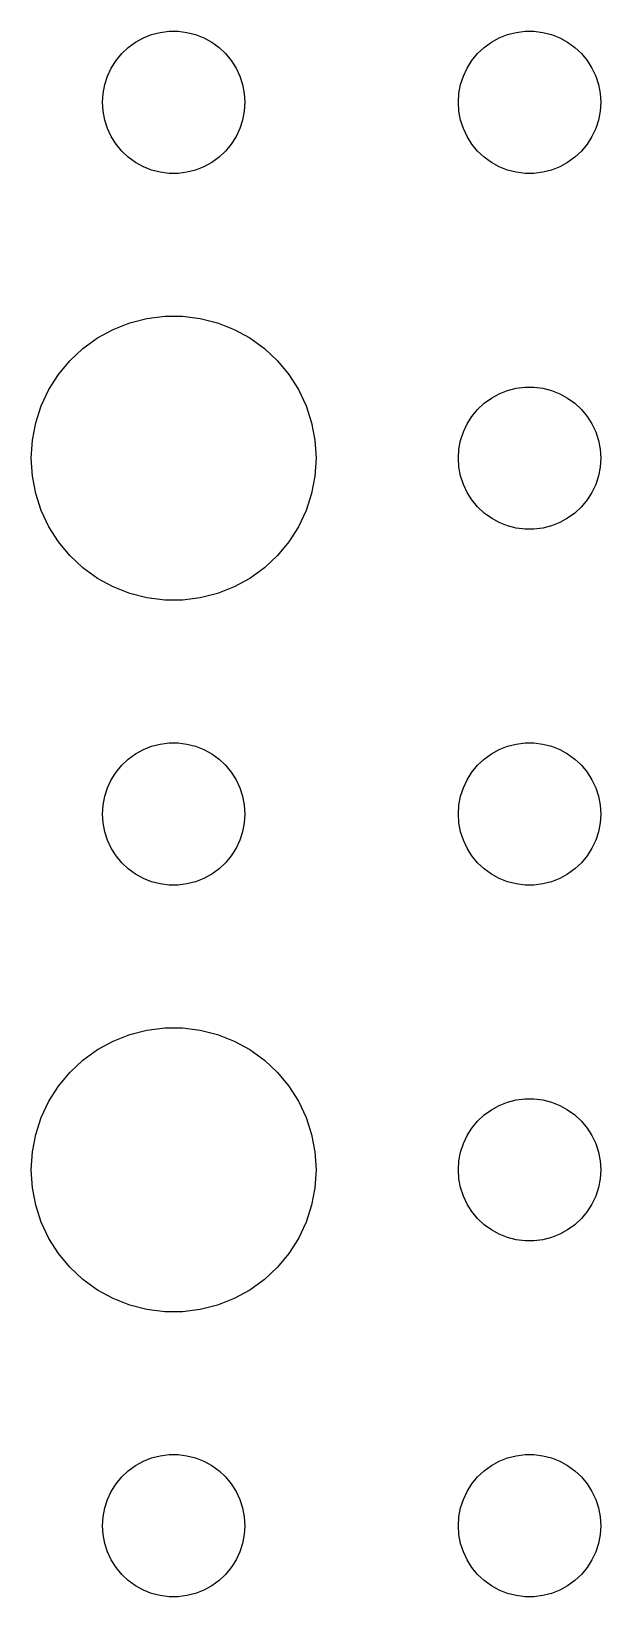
# Model space of a CAD drawing. Header units: metres. Extents: x -142 to 142, y -142 to 142.
# Drawn here: x 72 to 84, y -69 to -36 of the extents above; entities that cross this region are included whole.
import ezdxf

# ---------------------------------------------------------------- set-up
doc = ezdxf.new("R2010")
doc.units = ezdxf.units.M

msp = doc.modelspace()

# ---------------------------------------------------------------- linework, layer by layer
for p, q in [((74.0439, -36.3442), (74.1963, -36.2335)), ((74.1963, -36.2335), (74.3613, -36.1428)), ((74.3613, -36.1428), (74.5365, -36.0734)), ((74.5365, -36.0734), (74.7189, -36.0266)), ((74.7189, -36.0266), (74.9058, -36.003)), ((74.9058, -36.003), (75.0942, -36.003)), ((75.0942, -36.003), (75.2811, -36.0266)), ((75.2811, -36.0266), (75.4635, -36.0734)), ((75.4635, -36.0734), (75.6387, -36.1428)), ((75.6387, -36.1428), (75.8037, -36.2335)), ((75.8037, -36.2335), (75.9561, -36.3442)), ((81.5439, -36.3442), (81.6963, -36.2335)), ((81.6963, -36.2335), (81.8613, -36.1428)), ((81.8613, -36.1428), (82.0365, -36.0734)), ((82.0365, -36.0734), (82.2189, -36.0266)), ((82.2189, -36.0266), (82.4058, -36.003)), ((82.4058, -36.003), (82.5942, -36.003)), ((82.5942, -36.003), (82.7811, -36.0266)), ((82.7811, -36.0266), (82.9635, -36.0734)), ((82.9635, -36.0734), (83.1387, -36.1428)), ((83.1387, -36.1428), (83.3037, -36.2335)), ((83.3037, -36.2335), (83.4561, -36.3442)), ((73.6855, -36.7774), (73.7865, -36.6183)), ((73.7865, -36.6183), (73.9065, -36.4732)), ((73.9065, -36.4732), (74.0439, -36.3442)), ((75.9561, -36.3442), (76.0934, -36.4732)), ((76.0934, -36.4732), (76.2135, -36.6183)), ((76.2135, -36.6183), (76.3145, -36.7774)), ((81.1855, -36.7774), (81.2865, -36.6183)), ((81.2865, -36.6183), (81.4065, -36.4732)), ((81.4065, -36.4732), (81.5439, -36.3442)), ((83.4561, -36.3442), (83.5934, -36.4732)), ((83.5934, -36.4732), (83.7135, -36.6183)), ((83.7135, -36.6183), (83.8145, -36.7774)), ((73.5471, -37.127), (73.6053, -36.9478)), ((73.6053, -36.9478), (73.6855, -36.7774)), ((76.3145, -36.7774), (76.3947, -36.9478)), ((76.3947, -36.9478), (76.4529, -37.127)), ((81.0471, -37.127), (81.1053, -36.9478)), ((81.1053, -36.9478), (81.1855, -36.7774)), ((83.8145, -36.7774), (83.8947, -36.9478)), ((83.8947, -36.9478), (83.9529, -37.127)), ((73.5118, -37.312), (73.5471, -37.127)), ((76.4529, -37.127), (76.4882, -37.312)), ((81.0118, -37.312), (81.0471, -37.127)), ((83.9529, -37.127), (83.9882, -37.312)), ((73.5, -37.5), (73.5118, -37.312)), ((73.5118, -37.688), (73.5, -37.5)), ((76.4882, -37.312), (76.5, -37.5)), ((76.5, -37.5), (76.4882, -37.688)), ((81, -37.5), (81.0118, -37.312)), ((81.0118, -37.688), (81, -37.5)), ((83.9882, -37.312), (84, -37.5)), ((84, -37.5), (83.9882, -37.688)), ((73.5471, -37.873), (73.5118, -37.688)), ((73.6053, -38.0522), (73.5471, -37.873)), ((76.4529, -37.873), (76.3947, -38.0522)), ((76.4882, -37.688), (76.4529, -37.873)), ((81.0471, -37.873), (81.0118, -37.688)), ((81.1053, -38.0522), (81.0471, -37.873)), ((83.9529, -37.873), (83.8947, -38.0522)), ((83.9882, -37.688), (83.9529, -37.873)), ((73.6855, -38.2226), (73.6053, -38.0522)), ((73.7865, -38.3817), (73.6855, -38.2226)), ((76.3145, -38.2226), (76.2135, -38.3817)), ((76.3947, -38.0522), (76.3145, -38.2226)), ((81.1855, -38.2226), (81.1053, -38.0522)), ((81.2865, -38.3817), (81.1855, -38.2226)), ((83.8145, -38.2226), (83.7135, -38.3817)), ((83.8947, -38.0522), (83.8145, -38.2226)), ((73.9065, -38.5268), (73.7865, -38.3817)), ((74.0439, -38.6558), (73.9065, -38.5268)), ((76.0934, -38.5268), (75.9561, -38.6558)), ((76.2135, -38.3817), (76.0934, -38.5268)), ((81.4065, -38.5268), (81.2865, -38.3817)), ((81.5439, -38.6558), (81.4065, -38.5268)), ((83.5934, -38.5268), (83.4561, -38.6558)), ((83.7135, -38.3817), (83.5934, -38.5268)), ((74.1963, -38.7665), (74.0439, -38.6558)), ((74.3613, -38.8572), (74.1963, -38.7665)), ((74.5365, -38.9266), (74.3613, -38.8572)), ((74.7189, -38.9734), (74.5365, -38.9266)), ((75.4635, -38.9266), (75.2811, -38.9734)), ((75.6387, -38.8572), (75.4635, -38.9266)), ((75.8037, -38.7665), (75.6387, -38.8572)), ((75.9561, -38.6558), (75.8037, -38.7665)), ((81.6963, -38.7665), (81.5439, -38.6558)), ((81.8613, -38.8572), (81.6963, -38.7665)), ((82.0365, -38.9266), (81.8613, -38.8572)), ((82.2189, -38.9734), (82.0365, -38.9266)), ((82.9635, -38.9266), (82.7811, -38.9734)), ((83.1387, -38.8572), (82.9635, -38.9266)), ((83.3037, -38.7665), (83.1387, -38.8572)), ((83.4561, -38.6558), (83.3037, -38.7665)), ((74.9058, -38.997), (74.7189, -38.9734)), ((75.0942, -38.997), (74.9058, -38.997)), ((75.2811, -38.9734), (75.0942, -38.997)), ((82.4058, -38.997), (82.2189, -38.9734)), ((82.5942, -38.997), (82.4058, -38.997)), ((82.7811, -38.9734), (82.5942, -38.997)), ((73.7227, -42.2855), (74.073, -42.1468)), ((74.073, -42.1468), (74.4379, -42.0531)), ((74.4379, -42.0531), (74.8116, -42.0059)), ((74.8116, -42.0059), (75.1884, -42.0059)), ((75.1884, -42.0059), (75.5621, -42.0531)), ((75.5621, -42.0531), (75.927, -42.1468)), ((75.927, -42.1468), (76.2773, -42.2855)), ((73.0877, -42.6885), (73.3925, -42.467)), ((73.3925, -42.467), (73.7227, -42.2855)), ((76.2773, -42.2855), (76.6075, -42.467)), ((76.6075, -42.467), (76.9123, -42.6885)), ((72.8131, -42.9464), (73.0877, -42.6885)), ((76.9123, -42.6885), (77.1869, -42.9464)), ((72.573, -43.2366), (72.8131, -42.9464)), ((77.1869, -42.9464), (77.427, -43.2366)), ((72.3711, -43.5547), (72.573, -43.2366)), ((77.427, -43.2366), (77.6289, -43.5547)), ((82.0365, -43.5734), (82.2189, -43.5266)), ((82.2189, -43.5266), (82.4058, -43.503)), ((82.4058, -43.503), (82.5942, -43.503)), ((82.5942, -43.503), (82.7811, -43.5266)), ((82.7811, -43.5266), (82.9635, -43.5734)), ((72.2107, -43.8956), (72.3711, -43.5547)), ((77.6289, -43.5547), (77.7893, -43.8956)), ((81.4065, -43.9732), (81.5439, -43.8442)), ((81.5439, -43.8442), (81.6963, -43.7335)), ((81.6963, -43.7335), (81.8613, -43.6428)), ((81.8613, -43.6428), (82.0365, -43.5734)), ((82.9635, -43.5734), (83.1387, -43.6428)), ((83.1387, -43.6428), (83.3037, -43.7335)), ((83.3037, -43.7335), (83.4561, -43.8442)), ((83.4561, -43.8442), (83.5934, -43.9732)), ((72.0943, -44.2539), (72.2107, -43.8956)), ((77.7893, -43.8956), (77.9057, -44.2539)), ((81.1855, -44.2774), (81.2865, -44.1183)), ((81.2865, -44.1183), (81.4065, -43.9732)), ((83.5934, -43.9732), (83.7135, -44.1183)), ((83.7135, -44.1183), (83.8145, -44.2774)), ((72.0237, -44.624), (72.0943, -44.2539)), ((77.9057, -44.2539), (77.9763, -44.624)), ((81.0471, -44.627), (81.1053, -44.4478)), ((81.1053, -44.4478), (81.1855, -44.2774)), ((83.8145, -44.2774), (83.8947, -44.4478)), ((83.8947, -44.4478), (83.9529, -44.627)), ((72, -45), (72.0237, -44.624)), ((77.9763, -44.624), (78, -45)), ((81, -45), (81.0118, -44.812)), ((81.0118, -44.812), (81.0471, -44.627)), ((83.9529, -44.627), (83.9882, -44.812)), ((83.9882, -44.812), (84, -45)), ((72.0237, -45.376), (72, -45)), ((78, -45), (77.9763, -45.376)), ((81.0118, -45.188), (81, -45)), ((81.0471, -45.373), (81.0118, -45.188)), ((83.9882, -45.188), (83.9529, -45.373)), ((84, -45), (83.9882, -45.188)), ((72.0943, -45.7461), (72.0237, -45.376)), ((77.9763, -45.376), (77.9057, -45.7461)), ((81.1053, -45.5522), (81.0471, -45.373)), ((83.9529, -45.373), (83.8947, -45.5522)), ((72.2107, -46.1044), (72.0943, -45.7461)), ((77.9057, -45.7461), (77.7893, -46.1044)), ((81.1855, -45.7226), (81.1053, -45.5522)), ((81.2865, -45.8817), (81.1855, -45.7226)), ((83.8145, -45.7226), (83.7135, -45.8817)), ((83.8947, -45.5522), (83.8145, -45.7226)), ((72.3711, -46.4453), (72.2107, -46.1044)), ((77.7893, -46.1044), (77.6289, -46.4453)), ((81.4065, -46.0268), (81.2865, -45.8817)), ((81.5439, -46.1558), (81.4065, -46.0268)), ((81.6963, -46.2665), (81.5439, -46.1558)), ((83.4561, -46.1558), (83.3037, -46.2665)), ((83.5934, -46.0268), (83.4561, -46.1558)), ((83.7135, -45.8817), (83.5934, -46.0268)), ((72.573, -46.7634), (72.3711, -46.4453)), ((77.6289, -46.4453), (77.427, -46.7634)), ((81.8613, -46.3572), (81.6963, -46.2665)), ((82.0365, -46.4266), (81.8613, -46.3572)), ((82.2189, -46.4734), (82.0365, -46.4266)), ((82.4058, -46.497), (82.2189, -46.4734)), ((82.5942, -46.497), (82.4058, -46.497)), ((82.7811, -46.4734), (82.5942, -46.497)), ((82.9635, -46.4266), (82.7811, -46.4734)), ((83.1387, -46.3572), (82.9635, -46.4266)), ((83.3037, -46.2665), (83.1387, -46.3572)), ((72.8131, -47.0536), (72.573, -46.7634)), ((77.427, -46.7634), (77.1869, -47.0536)), ((73.0877, -47.3115), (72.8131, -47.0536)), ((77.1869, -47.0536), (76.9123, -47.3115)), ((73.3925, -47.533), (73.0877, -47.3115)), ((76.9123, -47.3115), (76.6075, -47.533)), ((73.7227, -47.7145), (73.3925, -47.533)), ((74.073, -47.8532), (73.7227, -47.7145)), ((76.2773, -47.7145), (75.927, -47.8532)), ((76.6075, -47.533), (76.2773, -47.7145)), ((74.4379, -47.9469), (74.073, -47.8532)), ((74.8116, -47.9941), (74.4379, -47.9469)), ((75.1884, -47.9941), (74.8116, -47.9941)), ((75.5621, -47.9469), (75.1884, -47.9941)), ((75.927, -47.8532), (75.5621, -47.9469)), ((74.3613, -51.1428), (74.5365, -51.0734)), ((74.5365, -51.0734), (74.7189, -51.0266)), ((74.7189, -51.0266), (74.9058, -51.003)), ((74.9058, -51.003), (75.0942, -51.003)), ((75.0942, -51.003), (75.2811, -51.0266)), ((75.2811, -51.0266), (75.4635, -51.0734)), ((75.4635, -51.0734), (75.6387, -51.1428)), ((81.8613, -51.1428), (82.0365, -51.0734)), ((82.0365, -51.0734), (82.2189, -51.0266)), ((82.2189, -51.0266), (82.4058, -51.003)), ((82.4058, -51.003), (82.5942, -51.003)), ((82.5942, -51.003), (82.7811, -51.0266)), ((82.7811, -51.0266), (82.9635, -51.0734)), ((82.9635, -51.0734), (83.1387, -51.1428)), ((73.9065, -51.4732), (74.0439, -51.3442)), ((74.0439, -51.3442), (74.1963, -51.2335)), ((74.1963, -51.2335), (74.3613, -51.1428)), ((75.6387, -51.1428), (75.8037, -51.2335)), ((75.8037, -51.2335), (75.9561, -51.3442)), ((75.9561, -51.3442), (76.0934, -51.4732)), ((81.4065, -51.4732), (81.5439, -51.3442)), ((81.5439, -51.3442), (81.6963, -51.2335)), ((81.6963, -51.2335), (81.8613, -51.1428)), ((83.1387, -51.1428), (83.3037, -51.2335)), ((83.3037, -51.2335), (83.4561, -51.3442)), ((83.4561, -51.3442), (83.5934, -51.4732)), ((73.6053, -51.9478), (73.6855, -51.7774)), ((73.6855, -51.7774), (73.7865, -51.6183)), ((73.7865, -51.6183), (73.9065, -51.4732)), ((76.0934, -51.4732), (76.2135, -51.6183)), ((76.2135, -51.6183), (76.3145, -51.7774)), ((76.3145, -51.7774), (76.3947, -51.9478)), ((81.1053, -51.9478), (81.1855, -51.7774)), ((81.1855, -51.7774), (81.2865, -51.6183)), ((81.2865, -51.6183), (81.4065, -51.4732)), ((83.5934, -51.4732), (83.7135, -51.6183)), ((83.7135, -51.6183), (83.8145, -51.7774)), ((83.8145, -51.7774), (83.8947, -51.9478)), ((73.5118, -52.312), (73.5471, -52.127)), ((73.5471, -52.127), (73.6053, -51.9478)), ((76.3947, -51.9478), (76.4529, -52.127)), ((76.4529, -52.127), (76.4882, -52.312)), ((81.0118, -52.312), (81.0471, -52.127)), ((81.0471, -52.127), (81.1053, -51.9478)), ((83.8947, -51.9478), (83.9529, -52.127)), ((83.9529, -52.127), (83.9882, -52.312)), ((73.5, -52.5), (73.5118, -52.312)), ((76.4882, -52.312), (76.5, -52.5)), ((81, -52.5), (81.0118, -52.312)), ((83.9882, -52.312), (84, -52.5)), ((73.5118, -52.688), (73.5, -52.5)), ((73.5471, -52.873), (73.5118, -52.688)), ((76.4882, -52.688), (76.4529, -52.873)), ((76.5, -52.5), (76.4882, -52.688)), ((81.0118, -52.688), (81, -52.5)), ((81.0471, -52.873), (81.0118, -52.688)), ((83.9882, -52.688), (83.9529, -52.873)), ((84, -52.5), (83.9882, -52.688)), ((73.6053, -53.0522), (73.5471, -52.873)), ((73.6855, -53.2226), (73.6053, -53.0522)), ((76.3947, -53.0522), (76.3145, -53.2226)), ((76.4529, -52.873), (76.3947, -53.0522)), ((81.1053, -53.0522), (81.0471, -52.873)), ((81.1855, -53.2226), (81.1053, -53.0522)), ((83.8947, -53.0522), (83.8145, -53.2226)), ((83.9529, -52.873), (83.8947, -53.0522)), ((73.7865, -53.3817), (73.6855, -53.2226)), ((73.9065, -53.5268), (73.7865, -53.3817)), ((76.2135, -53.3817), (76.0934, -53.5268)), ((76.3145, -53.2226), (76.2135, -53.3817)), ((81.2865, -53.3817), (81.1855, -53.2226)), ((81.4065, -53.5268), (81.2865, -53.3817)), ((83.7135, -53.3817), (83.5934, -53.5268)), ((83.8145, -53.2226), (83.7135, -53.3817)), ((74.0439, -53.6558), (73.9065, -53.5268)), ((74.1963, -53.7665), (74.0439, -53.6558)), ((74.3613, -53.8572), (74.1963, -53.7665)), ((75.8037, -53.7665), (75.6387, -53.8572)), ((75.9561, -53.6558), (75.8037, -53.7665)), ((76.0934, -53.5268), (75.9561, -53.6558)), ((81.5439, -53.6558), (81.4065, -53.5268)), ((81.6963, -53.7665), (81.5439, -53.6558)), ((81.8613, -53.8572), (81.6963, -53.7665)), ((83.3037, -53.7665), (83.1387, -53.8572)), ((83.4561, -53.6558), (83.3037, -53.7665)), ((83.5934, -53.5268), (83.4561, -53.6558)), ((74.5365, -53.9266), (74.3613, -53.8572)), ((74.7189, -53.9734), (74.5365, -53.9266)), ((74.9058, -53.997), (74.7189, -53.9734)), ((75.0942, -53.997), (74.9058, -53.997)), ((75.2811, -53.9734), (75.0942, -53.997)), ((75.4635, -53.9266), (75.2811, -53.9734)), ((75.6387, -53.8572), (75.4635, -53.9266)), ((82.0365, -53.9266), (81.8613, -53.8572)), ((82.2189, -53.9734), (82.0365, -53.9266)), ((82.4058, -53.997), (82.2189, -53.9734)), ((82.5942, -53.997), (82.4058, -53.997)), ((82.7811, -53.9734), (82.5942, -53.997)), ((82.9635, -53.9266), (82.7811, -53.9734)), ((83.1387, -53.8572), (82.9635, -53.9266)), ((74.073, -57.1468), (74.4379, -57.0531)), ((74.4379, -57.0531), (74.8116, -57.0059)), ((74.8116, -57.0059), (75.1884, -57.0059)), ((75.1884, -57.0059), (75.5621, -57.0531)), ((75.5621, -57.0531), (75.927, -57.1468)), ((73.3925, -57.467), (73.7227, -57.2855)), ((73.7227, -57.2855), (74.073, -57.1468)), ((75.927, -57.1468), (76.2773, -57.2855)), ((76.2773, -57.2855), (76.6075, -57.467)), ((72.8131, -57.9464), (73.0877, -57.6885)), ((73.0877, -57.6885), (73.3925, -57.467)), ((76.6075, -57.467), (76.9123, -57.6885)), ((76.9123, -57.6885), (77.1869, -57.9464)), ((72.573, -58.2366), (72.8131, -57.9464)), ((77.1869, -57.9464), (77.427, -58.2366)), ((72.3711, -58.5547), (72.573, -58.2366)), ((77.427, -58.2366), (77.6289, -58.5547)), ((72.2107, -58.8956), (72.3711, -58.5547)), ((77.6289, -58.5547), (77.7893, -58.8956)), ((81.6963, -58.7335), (81.8613, -58.6428)), ((81.8613, -58.6428), (82.0365, -58.5734)), ((82.0365, -58.5734), (82.2189, -58.5266)), ((82.2189, -58.5266), (82.4058, -58.503)), ((82.4058, -58.503), (82.5942, -58.503)), ((82.5942, -58.503), (82.7811, -58.5266)), ((82.7811, -58.5266), (82.9635, -58.5734)), ((82.9635, -58.5734), (83.1387, -58.6428)), ((83.1387, -58.6428), (83.3037, -58.7335)), ((72.0943, -59.2539), (72.2107, -58.8956)), ((77.7893, -58.8956), (77.9057, -59.2539)), ((81.2865, -59.1183), (81.4065, -58.9732)), ((81.4065, -58.9732), (81.5439, -58.8442)), ((81.5439, -58.8442), (81.6963, -58.7335)), ((83.3037, -58.7335), (83.4561, -58.8442)), ((83.4561, -58.8442), (83.5934, -58.9732)), ((83.5934, -58.9732), (83.7135, -59.1183)), ((72.0237, -59.624), (72.0943, -59.2539)), ((77.9057, -59.2539), (77.9763, -59.624)), ((81.1053, -59.4478), (81.1855, -59.2774)), ((81.1855, -59.2774), (81.2865, -59.1183)), ((83.7135, -59.1183), (83.8145, -59.2774)), ((83.8145, -59.2774), (83.8947, -59.4478)), ((72, -60), (72.0237, -59.624)), ((77.9763, -59.624), (78, -60)), ((81.0118, -59.812), (81.0471, -59.627)), ((81.0471, -59.627), (81.1053, -59.4478)), ((83.8947, -59.4478), (83.9529, -59.627)), ((83.9529, -59.627), (83.9882, -59.812)), ((72.0237, -60.376), (72, -60)), ((78, -60), (77.9763, -60.376)), ((81, -60), (81.0118, -59.812)), ((81.0118, -60.188), (81, -60)), ((83.9882, -59.812), (84, -60)), ((84, -60), (83.9882, -60.188)), ((72.0943, -60.7461), (72.0237, -60.376)), ((77.9763, -60.376), (77.9057, -60.7461)), ((81.0471, -60.373), (81.0118, -60.188)), ((81.1053, -60.5522), (81.0471, -60.373)), ((83.9529, -60.373), (83.8947, -60.5522)), ((83.9882, -60.188), (83.9529, -60.373)), ((81.1855, -60.7226), (81.1053, -60.5522)), ((83.8947, -60.5522), (83.8145, -60.7226)), ((72.2107, -61.1044), (72.0943, -60.7461)), ((77.9057, -60.7461), (77.7893, -61.1044)), ((81.2865, -60.8817), (81.1855, -60.7226)), ((81.4065, -61.0268), (81.2865, -60.8817)), ((81.5439, -61.1558), (81.4065, -61.0268)), ((83.5934, -61.0268), (83.4561, -61.1558)), ((83.7135, -60.8817), (83.5934, -61.0268)), ((83.8145, -60.7226), (83.7135, -60.8817)), ((72.3711, -61.4453), (72.2107, -61.1044)), ((77.7893, -61.1044), (77.6289, -61.4453)), ((81.6963, -61.2665), (81.5439, -61.1558)), ((81.8613, -61.3572), (81.6963, -61.2665)), ((82.0365, -61.4266), (81.8613, -61.3572)), ((83.1387, -61.3572), (82.9635, -61.4266)), ((83.3037, -61.2665), (83.1387, -61.3572)), ((83.4561, -61.1558), (83.3037, -61.2665)), ((72.573, -61.7634), (72.3711, -61.4453)), ((77.6289, -61.4453), (77.427, -61.7634)), ((82.2189, -61.4734), (82.0365, -61.4266)), ((82.4058, -61.497), (82.2189, -61.4734)), ((82.5942, -61.497), (82.4058, -61.497)), ((82.7811, -61.4734), (82.5942, -61.497)), ((82.9635, -61.4266), (82.7811, -61.4734)), ((72.8131, -62.0536), (72.573, -61.7634)), ((77.427, -61.7634), (77.1869, -62.0536)), ((73.0877, -62.3115), (72.8131, -62.0536)), ((73.3925, -62.533), (73.0877, -62.3115)), ((76.9123, -62.3115), (76.6075, -62.533)), ((77.1869, -62.0536), (76.9123, -62.3115)), ((73.7227, -62.7145), (73.3925, -62.533)), ((76.6075, -62.533), (76.2773, -62.7145)), ((74.073, -62.8532), (73.7227, -62.7145)), ((74.4379, -62.9469), (74.073, -62.8532)), ((74.8116, -62.9941), (74.4379, -62.9469)), ((75.1884, -62.9941), (74.8116, -62.9941)), ((75.5621, -62.9469), (75.1884, -62.9941)), ((75.927, -62.8532), (75.5621, -62.9469)), ((76.2773, -62.7145), (75.927, -62.8532)), ((74.0439, -66.3442), (74.1963, -66.2335)), ((74.1963, -66.2335), (74.3613, -66.1428)), ((74.3613, -66.1428), (74.5365, -66.0734)), ((74.5365, -66.0734), (74.7189, -66.0266)), ((74.7189, -66.0266), (74.9058, -66.003)), ((74.9058, -66.003), (75.0942, -66.003)), ((75.0942, -66.003), (75.2811, -66.0266)), ((75.2811, -66.0266), (75.4635, -66.0734)), ((75.4635, -66.0734), (75.6387, -66.1428)), ((75.6387, -66.1428), (75.8037, -66.2335)), ((75.8037, -66.2335), (75.9561, -66.3442)), ((81.5439, -66.3442), (81.6963, -66.2335)), ((81.6963, -66.2335), (81.8613, -66.1428)), ((81.8613, -66.1428), (82.0365, -66.0734)), ((82.0365, -66.0734), (82.2189, -66.0266)), ((82.2189, -66.0266), (82.4058, -66.003)), ((82.4058, -66.003), (82.5942, -66.003)), ((82.5942, -66.003), (82.7811, -66.0266)), ((82.7811, -66.0266), (82.9635, -66.0734)), ((82.9635, -66.0734), (83.1387, -66.1428)), ((83.1387, -66.1428), (83.3037, -66.2335)), ((83.3037, -66.2335), (83.4561, -66.3442)), ((73.6855, -66.7774), (73.7865, -66.6183)), ((73.7865, -66.6183), (73.9065, -66.4732)), ((73.9065, -66.4732), (74.0439, -66.3442)), ((75.9561, -66.3442), (76.0934, -66.4732)), ((76.0934, -66.4732), (76.2135, -66.6183)), ((76.2135, -66.6183), (76.3145, -66.7774)), ((81.1855, -66.7774), (81.2865, -66.6183)), ((81.2865, -66.6183), (81.4065, -66.4732)), ((81.4065, -66.4732), (81.5439, -66.3442)), ((83.4561, -66.3442), (83.5934, -66.4732)), ((83.5934, -66.4732), (83.7135, -66.6183)), ((83.7135, -66.6183), (83.8145, -66.7774)), ((73.5471, -67.127), (73.6053, -66.9478)), ((73.6053, -66.9478), (73.6855, -66.7774)), ((76.3145, -66.7774), (76.3947, -66.9478)), ((76.3947, -66.9478), (76.4529, -67.127)), ((81.0471, -67.127), (81.1053, -66.9478)), ((81.1053, -66.9478), (81.1855, -66.7774)), ((83.8145, -66.7774), (83.8947, -66.9478)), ((83.8947, -66.9478), (83.9529, -67.127)), ((73.5118, -67.312), (73.5471, -67.127)), ((76.4529, -67.127), (76.4882, -67.312)), ((81.0118, -67.312), (81.0471, -67.127)), ((83.9529, -67.127), (83.9882, -67.312)), ((73.5, -67.5), (73.5118, -67.312)), ((73.5118, -67.688), (73.5, -67.5)), ((76.4882, -67.312), (76.5, -67.5)), ((76.5, -67.5), (76.4882, -67.688)), ((81, -67.5), (81.0118, -67.312)), ((81.0118, -67.688), (81, -67.5)), ((83.9882, -67.312), (84, -67.5)), ((84, -67.5), (83.9882, -67.688)), ((73.5471, -67.873), (73.5118, -67.688)), ((73.6053, -68.0522), (73.5471, -67.873)), ((76.4529, -67.873), (76.3947, -68.0522)), ((76.4882, -67.688), (76.4529, -67.873)), ((81.0471, -67.873), (81.0118, -67.688)), ((81.1053, -68.0522), (81.0471, -67.873)), ((83.9529, -67.873), (83.8947, -68.0522)), ((83.9882, -67.688), (83.9529, -67.873)), ((73.6855, -68.2226), (73.6053, -68.0522)), ((73.7865, -68.3817), (73.6855, -68.2226)), ((76.3145, -68.2226), (76.2135, -68.3817)), ((76.3947, -68.0522), (76.3145, -68.2226)), ((81.1855, -68.2226), (81.1053, -68.0522)), ((81.2865, -68.3817), (81.1855, -68.2226)), ((83.8145, -68.2226), (83.7135, -68.3817)), ((83.8947, -68.0522), (83.8145, -68.2226)), ((73.9065, -68.5268), (73.7865, -68.3817)), ((74.0439, -68.6558), (73.9065, -68.5268)), ((76.0934, -68.5268), (75.9561, -68.6558)), ((76.2135, -68.3817), (76.0934, -68.5268)), ((81.4065, -68.5268), (81.2865, -68.3817)), ((81.5439, -68.6558), (81.4065, -68.5268)), ((83.5934, -68.5268), (83.4561, -68.6558)), ((83.7135, -68.3817), (83.5934, -68.5268)), ((74.1963, -68.7665), (74.0439, -68.6558)), ((74.3613, -68.8572), (74.1963, -68.7665)), ((74.5365, -68.9266), (74.3613, -68.8572)), ((74.7189, -68.9734), (74.5365, -68.9266)), ((75.4635, -68.9266), (75.2811, -68.9734)), ((75.6387, -68.8572), (75.4635, -68.9266)), ((75.8037, -68.7665), (75.6387, -68.8572)), ((75.9561, -68.6558), (75.8037, -68.7665)), ((81.6963, -68.7665), (81.5439, -68.6558)), ((81.8613, -68.8572), (81.6963, -68.7665)), ((82.0365, -68.9266), (81.8613, -68.8572)), ((82.2189, -68.9734), (82.0365, -68.9266)), ((82.9635, -68.9266), (82.7811, -68.9734)), ((83.1387, -68.8572), (82.9635, -68.9266)), ((83.3037, -68.7665), (83.1387, -68.8572)), ((83.4561, -68.6558), (83.3037, -68.7665)), ((74.9058, -68.997), (74.7189, -68.9734)), ((75.0942, -68.997), (74.9058, -68.997)), ((75.2811, -68.9734), (75.0942, -68.997)), ((82.4058, -68.997), (82.2189, -68.9734)), ((82.5942, -68.997), (82.4058, -68.997)), ((82.7811, -68.9734), (82.5942, -68.997))]:
    msp.add_line(p, q)

doc.saveas('drawing.dxf')
